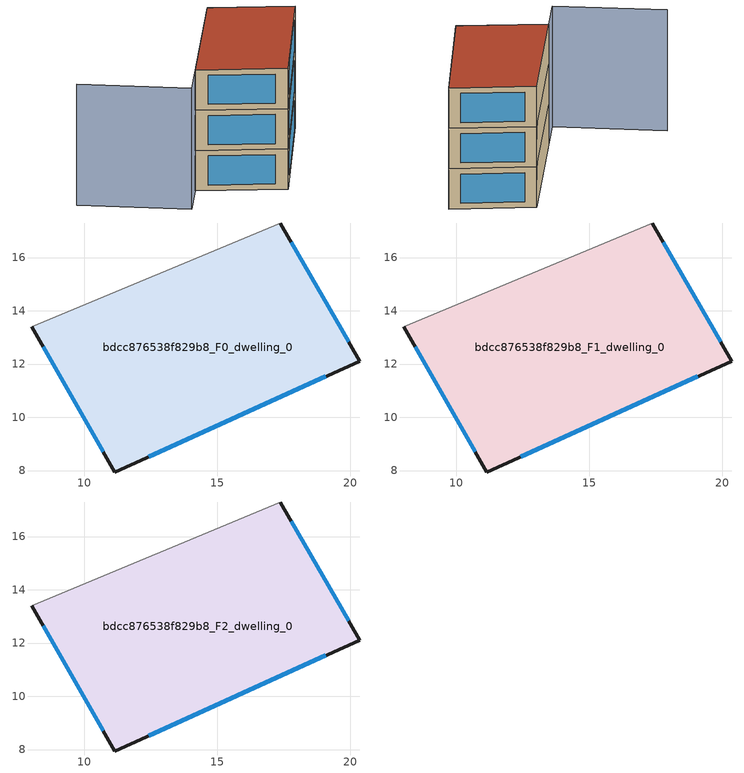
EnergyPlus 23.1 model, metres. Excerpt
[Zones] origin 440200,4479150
bdcc876538f829b8_F0_dwelling_0
 floor ground (EU_floor_Construction): 17.37,17.3 20.36,12.11 11.16,7.94 8.03,13.41 z0
 wall outside (EU_wall_Construction): 8.03,13.41 11.16,7.94 20.36,12.11 17.37,17.3 z0:3
 wall adiabatic (EU_wall_Construction): 17.37,17.3 8.03,13.41 z0:3
 window (EU_Window_Construction): 19.95,12.83 17.79,16.58 / 12.43,8.52 19.09,11.53 / 8.46,12.65 10.72,8.7 z0.42:2.58
bdcc876538f829b8_F1_dwelling_0
 floor to bdcc876538f829b8_F0_dwelling_0 (EU_floor_Construction): 17.37,17.3 20.36,12.11 11.16,7.94 8.03,13.41 z3
 wall outside (EU_wall_Construction): 8.03,13.41 11.16,7.94 20.36,12.11 17.37,17.3 z3:6
 wall adiabatic (EU_wall_Construction): 17.37,17.3 8.03,13.41 z3:6
 window (EU_Window_Construction): 19.95,12.83 17.79,16.58 / 12.43,8.52 19.09,11.53 / 8.46,12.65 10.72,8.7 z3.42:5.58
bdcc876538f829b8_F2_dwelling_0
 floor to bdcc876538f829b8_F1_dwelling_0 (EU_floor_Construction): 17.37,17.3 20.36,12.11 11.16,7.94 8.03,13.41 z6
 wall outside (EU_wall_Construction): 8.03,13.41 11.16,7.94 20.36,12.11 17.37,17.3 z6:9
 wall adiabatic (EU_wall_Construction): 17.37,17.3 8.03,13.41 z6:9
 window (EU_Window_Construction): 19.95,12.83 17.79,16.58 / 12.43,8.52 19.09,11.53 / 8.46,12.65 10.72,8.7 z6.42:8.58
 roof outside (EU_roof_Construction): 20.36,12.11 17.37,17.3 8.03,13.41 11.16,7.94 z9
shading: 17.37,17.3 5.32,12.28 / 5.32,12.28 2.31,19.49 z0:9
[Building]
EU S2 Campaign: North Axis=0; Terrain=City; Solar Distribution=FullExterior
[Site:Location]
Madrid: Latitude=40.5; Longitude=-3.5; Time Zone=1; Elevation=609
[SizingPeriod:WeatherFileDays]
AnnualSizingPeriod: Begin Month=1; Begin Day of Month=1; End Month=12; End Day of Month=31; Day of Week for Start Day=Monday; Use Weather File Daylight Saving Period=No; Use Weather File Rain and Snow Indicators=No
[MATERIAL]
EU_InternalMass_Material: Roughness=MediumRough; Thickness=0.1; Conductivity=1; Density=1800; Specific Heat=900; Thermal Absorptance=0.9; Solar Absorptance=0.7; Visible Absorptance=0.7
[MATERIAL:NOMASS] Roughness=MediumRough; Thermal Absorptance=0.9; Solar Absorptance=0.7; Visible Absorptance=0.7
Name | Thermal Resistance
EU_wall_NoMass | 1.60022
EU_roof_NoMass | 1.57597
EU_floor_NoMass | 0.470652
[WINDOWMATERIAL:SIMPLEGLAZINGSYSTEM]
EU_Window_SimpleGlazing: UFactor=3.28802; Solar Heat Gain Coefficient=0.85; Visible Transmittance=0.85
[CONSTRUCTION]
EU_wall_Construction: EU_wall_NoMass
EU_roof_Construction: EU_roof_NoMass
EU_floor_Construction: EU_floor_NoMass
EU_Window_Construction: EU_Window_SimpleGlazing
EU_InternalMass_Construction: EU_InternalMass_Material
[ZONE] Type=1; Multiplier=1; Ceiling Height=autocalculate; Floor Area=autocalculate; Part of Total Floor Area=Yes
Name | Volume
bdcc876538f829b8_F0_dwelling_0 | 185.143
bdcc876538f829b8_F1_dwelling_0; bdcc876538f829b8_F2_dwelling_0 | 185.142
[INTERNALMASS] Construction=EU_InternalMass_Construction; Surface Area=61.7144
Name | Zone or ZoneList
bdcc876538f829b8_F0_dwelling_0_EU_InternalMass | bdcc876538f829b8_F0_dwelling_0
bdcc876538f829b8_F1_dwelling_0_EU_InternalMass | bdcc876538f829b8_F1_dwelling_0
bdcc876538f829b8_F2_dwelling_0_EU_InternalMass | bdcc876538f829b8_F2_dwelling_0
[OTHEREQUIPMENT] Fuel Type=Electricity; Design Level Calculation Method=Watts/Area; Power per Zone Floor Area=1; Fraction Latent=0; Fraction Radiant=0; Fraction Lost=0; Carbon Dioxide Generation Rate=0; EndUse Subcategory=EU_Step8_InternalGains
Name | Zone or ZoneList or Space or SpaceList | Schedule
EU_Step8_InternalGain_bdcc876538f829b8_F0_dwelling_0_f000 | bdcc876538f829b8_F0_dwelling_0 | EU_Step8_GainSchedule_bdcc876538f829b8_F0_dwelling_0_f000
EU_Step8_InternalGain_bdcc876538f829b8_F1_dwelling_0_f000 | bdcc876538f829b8_F1_dwelling_0 | EU_Step8_GainSchedule_bdcc876538f829b8_F1_dwelling_0_f000
EU_Step8_InternalGain_bdcc876538f829b8_F2_dwelling_0_f000 | bdcc876538f829b8_F2_dwelling_0 | EU_Step8_GainSchedule_bdcc876538f829b8_F2_dwelling_0_f000
[ZONEVENTILATION:DESIGNFLOWRATE] Schedule=EU_AlwaysOn; Design Flow Rate Calculation Method=AirChanges/Hour; Air Changes per Hour=0.480704; Ventilation Type=Natural; Fan Pressure Rise=0; Fan Total Efficiency=1; Constant Term Coefficient=1; Temperature Term Coefficient=0; Velocity Term Coefficient=0; Velocity Squared Term Coefficient=0; Minimum Indoor Temperature=-100; Maximum Indoor Temperature=100; Delta Temperature=-100; Minimum Outdoor Temperature=-100; Maximum Outdoor Temperature=100; Maximum Wind Speed=40
Name | Zone or ZoneList or Space or SpaceList
EU_ConstantAir_bdcc876538f829b8_F0_dwelling_0 | bdcc876538f829b8_F0_dwelling_0
EU_ConstantAir_bdcc876538f829b8_F1_dwelling_0 | bdcc876538f829b8_F1_dwelling_0
EU_ConstantAir_bdcc876538f829b8_F2_dwelling_0 | bdcc876538f829b8_F2_dwelling_0
[HVACTEMPLATE:THERMOSTAT] Constant Heating Setpoint=20; Constant Cooling Setpoint=50
EU_HeatOnly_bdcc876538f829b8_F0_dwelling_0; EU_HeatOnly_bdcc876538f829b8_F1_dwelling_0; EU_HeatOnly_bdcc876538f829b8_F2_dwelling_0
[HVACTEMPLATE:ZONE:IDEALLOADSAIRSYSTEM] System Availability Schedule=EU_AlwaysOn; Maximum Heating Supply Air Temperature=50; Minimum Cooling Supply Air Temperature=13; Maximum Heating Supply Air Humidity Ratio=0.0156; Minimum Cooling Supply Air Humidity Ratio=0.0077; Heating Limit=NoLimit; Cooling Limit=NoLimit; Heating Availability Schedule=EU_AlwaysOn; Cooling Availability Schedule=EU_CoolingOff; Dehumidification Control Type=ConstantSensibleHeatRatio; Cooling Sensible Heat Ratio=0.7; Dehumidification Setpoint=60; Humidification Control Type=None; Humidification Setpoint=30; Outdoor Air Method=None; Outdoor Air Flow Rate per Person=0.00944; Outdoor Air Flow Rate per Zone Floor Area=0; Outdoor Air Flow Rate per Zone=0; Demand Controlled Ventilation Type=None; Outdoor Air Economizer Type=NoEconomizer; Heat Recovery Type=None; Sensible Heat Recovery Effectiveness=0.7; Latent Heat Recovery Effectiveness=0.65
Name | Template Thermostat
bdcc876538f829b8_F0_dwelling_0 | EU_HeatOnly_bdcc876538f829b8_F0_dwelling_0
bdcc876538f829b8_F1_dwelling_0 | EU_HeatOnly_bdcc876538f829b8_F1_dwelling_0
bdcc876538f829b8_F2_dwelling_0 | EU_HeatOnly_bdcc876538f829b8_F2_dwelling_0
[SIZING:ZONE] Zone Cooling Design Supply Air Temperature Input Method=SupplyAirTemperature; Zone Cooling Design Supply Air Temperature=13; Zone Heating Design Supply Air Temperature Input Method=SupplyAirTemperature; Zone Heating Design Supply Air Temperature=50; Zone Cooling Design Supply Air Humidity Ratio=0.008; Zone Heating Design Supply Air Humidity Ratio=0.008; Cooling Design Air Flow Method=DesignDay; Cooling Design Air Flow Rate=0; Cooling Minimum Air Flow per Zone Floor Area=0.000762; Cooling Minimum Air Flow=0; Cooling Minimum Air Flow Fraction=0.2; Heating Design Air Flow Method=DesignDay; Heating Design Air Flow Rate=0; Heating Maximum Air Flow per Zone Floor Area=0.002032; Heating Maximum Air Flow=0.141576; Heating Maximum Air Flow Fraction=0.3; Account for Dedicated Outdoor Air System=No; Dedicated Outdoor Air System Control Strategy=NeutralSupplyAir; Dedicated Outdoor Air Low Setpoint Temperature for Design=autosize; Dedicated Outdoor Air High Setpoint Temperature for Design=autosize; Zone Load Sizing Method=Sensible Load Only No Latent Load; Zone Latent Cooling Design Supply Air Humidity Ratio Input Method=HumidityRatioDifference; Zone Cooling Design Supply Air Humidity Ratio Difference=0.005; Zone Latent Heating Design Supply Air Humidity Ratio Input Method=HumidityRatioDifference; Zone Humidification Design Supply Air Humidity Ratio Difference=0.005
bdcc876538f829b8_F0_dwelling_0; bdcc876538f829b8_F1_dwelling_0; bdcc876538f829b8_F2_dwelling_0
[SCHEDULE:CONSTANT]
Name | Hourly Value
EU_AlwaysOn | 1
EU_CoolingOff | 0
[SCHEDULE:FILE] Column Number=1; Rows to Skip at Top=0; Number of Hours of Data=8760; Column Separator=Comma; Interpolate to Timestep=No; Minutes per Item=60; Adjust Schedule for Daylight Savings=Yes
Name | File
EU_Step8_GainSchedule_bdcc876538f829b8_F0_dwelling_0_f000 | ../../schedules/bdcc876538f829b8/bdcc876538f829b8_F0_dwelling_0_f000_gain.csv
EU_Step8_GainSchedule_bdcc876538f829b8_F1_dwelling_0_f000 | ../../schedules/bdcc876538f829b8/bdcc876538f829b8_F1_dwelling_0_f000_gain.csv
EU_Step8_GainSchedule_bdcc876538f829b8_F2_dwelling_0_f000 | ../../schedules/bdcc876538f829b8/bdcc876538f829b8_F2_dwelling_0_f000_gain.csv
